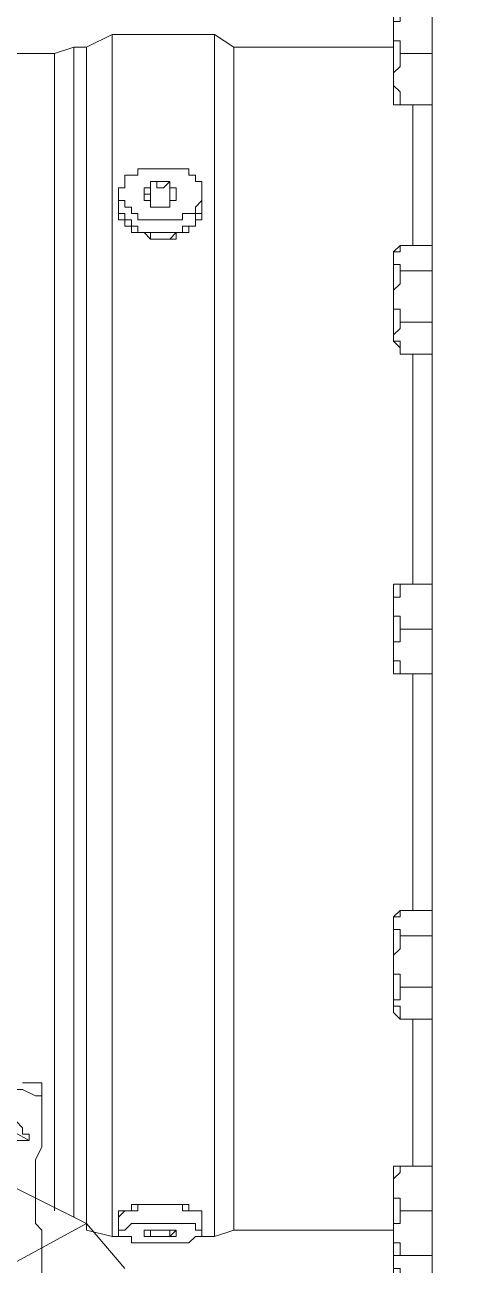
# Model space of a CAD drawing. Header units: millimetres. Extents: x 25083 to 52777, y 24772 to 45779.
# Drawn here: x 49456.4 to 49482.3, y 36131.7 to 36203.8 of the extents above; entities that cross this region are included whole.
import ezdxf

# ---------------------------------------------------------------- set-up
doc = ezdxf.new("R2010")
doc.units = ezdxf.units.MM
doc.layers.add('小车', color=7, linetype='Continuous')
doc.styles.add('标准', font='', dxfattribs={"width": 0.667})
doc.styles.get('标准').set_extended_font_data('FangSong_GB2312')
doc.dimstyles.new('标准', dxfattribs={"dimtxt": 35, "dimasz": 4, "dimexe": 2, "dimexo": 0, "dimtad": 1, "dimdec": 1, "dimzin": 9, "dimdsep": 46, "dimtxsty": '标准', "dimcen": 0, "dimdle": 6, "dimazin": 2, "dimtfac": 1, "dimtdec": 1, "dimtmove": 0, "dimatfit": 3, "dimfxl": 1, "dimtolj": 1, "dimtzin": 0, "dimarcsym": 0})

# ---------------------------------------------------------------- blocks, each defined once
blk = doc.blocks.new('zw$D2F4')
at = {"color": 7, "lineweight": 5}
for points in [[(590.089, 246.211), (590.089, 329.395)], [(587.861, 329.024), (587.861, 318.626)], [(587.861, 322.711), (587.861, 323.454), (588.233, 323.454), (588.233, 324.196)], [(570.036, 321.968), (571.521, 322.711)], [(571.521, 322.711), (577.463, 322.711)], [(571.521, 322.711), (571.521, 252.895)], [(578.577, 321.968), (577.463, 322.711)], [(577.463, 252.895), (577.463, 322.711)], [(588.233, 321.597), (588.233, 322.34), (587.861, 322.34), (587.861, 322.711)], [(560.381, 321.597), (568.179, 321.597)], [(568.179, 321.597), (569.293, 321.968)], [(568.179, 254.381), (568.179, 321.597)], [(569.293, 321.968), (570.036, 321.968)], [(569.293, 321.968), (569.293, 254.01)], [(570.036, 253.267), (570.036, 321.968)], [(578.577, 321.968), (587.861, 321.968)], [(578.577, 321.968), (578.577, 253.267)], [(587.861, 320.111), (587.861, 320.483), (588.233, 320.854), (588.233, 321.597)], [(588.233, 321.597), (590.089, 321.597)], [(588.233, 318.626), (588.233, 319.369), (587.861, 319.74), (587.861, 320.111)], [(588.233, 318.626), (587.861, 318.626)], [(587.861, 318.626), (588.233, 318.626)], [(588.233, 318.626), (590.089, 318.626)], [(588.233, 318.626), (590.089, 318.626)], [(588.975, 310.456), (588.975, 318.626)], [(571.893, 313.427), (571.893, 313.798), (572.264, 313.798), (572.264, 314.541), (572.636, 314.541), (573.007, 314.541), (573.007, 314.912), (574.492, 314.912)], [(574.492, 314.912), (575.978, 314.912), (575.978, 314.541), (576.349, 314.541), (576.349, 314.17), (576.721, 314.17), (576.721, 313.427)], [(573.75, 314.17), (573.75, 313.427), (573.378, 313.427)], [(573.75, 314.17), (573.75, 313.798), (573.378, 313.798), (573.378, 313.427)], [(573.75, 313.056), (573.75, 314.17)], [(574.492, 313.798), (574.121, 313.798), (574.121, 314.17), (573.75, 314.17)], [(574.492, 314.17), (573.75, 314.17)], [(574.864, 314.17), (574.492, 313.798)], [(574.864, 314.17), (574.492, 314.17)], [(574.864, 313.056), (574.864, 314.17)], [(575.235, 313.427), (575.235, 313.798), (574.864, 313.798), (574.864, 314.17)], [(575.235, 313.427), (575.235, 313.798), (574.864, 313.798), (574.864, 314.17)], [(571.893, 313.427), (571.893, 312.684)], [(574.492, 311.942), (573.007, 311.942), (573.007, 312.313), (572.636, 312.313), (572.636, 312.684), (572.264, 312.684), (572.264, 313.056), (571.893, 313.056), (571.893, 313.427)], [(571.893, 312.684), (571.893, 313.427)], [(573.378, 313.427), (573.378, 313.056), (573.75, 313.056)], [(573.378, 313.427), (573.378, 313.056), (573.75, 313.056)], [(576.721, 313.427), (576.721, 313.056), (576.349, 312.684), (576.349, 312.313), (575.978, 312.313), (575.606, 312.313), (575.606, 311.942), (574.492, 311.942)], [(574.864, 313.056), (575.235, 313.056), (575.235, 313.427)], [(574.864, 313.056), (575.235, 313.056), (575.235, 313.427)], [(576.721, 313.427), (576.721, 312.684)], [(576.721, 313.427), (576.721, 312.684)], [(571.893, 312.684), (571.893, 313.056)], [(574.492, 310.827), (573.75, 310.827), (573.378, 311.199), (572.636, 311.199), (572.636, 311.57), (572.264, 311.57), (572.264, 311.942), (571.893, 311.942), (571.893, 312.684)], [(573.75, 313.056), (573.75, 312.684), (574.121, 312.684)], [(573.75, 312.684), (574.864, 312.684)], [(574.121, 312.684), (574.492, 312.684)], [(574.492, 312.684), (574.864, 312.684), (574.864, 313.056)], [(576.721, 312.684), (576.721, 311.942), (576.349, 311.942), (576.349, 311.57), (575.978, 311.57), (575.978, 311.199), (575.235, 311.199), (575.235, 310.827), (574.492, 310.827)], [(576.721, 313.056), (576.721, 312.684)], [(571.893, 312.313), (572.264, 312.313), (572.264, 311.942), (572.636, 311.942), (572.636, 311.57), (573.007, 311.57), (573.007, 311.199), (574.492, 311.199)], [(572.264, 312.313), (572.264, 311.57), (572.636, 311.57), (572.636, 311.199), (573.378, 311.199), (573.75, 311.199), (573.75, 310.827), (574.492, 310.827)], [(574.492, 311.199), (575.606, 311.199), (575.606, 311.57), (575.978, 311.57), (576.349, 311.57), (576.349, 312.313), (576.721, 312.313)], [(574.492, 310.827), (574.864, 310.827), (575.235, 311.199), (575.978, 311.199), (575.978, 311.57), (576.349, 311.57), (576.349, 312.313)], [(587.861, 310.085), (588.233, 310.456)], [(587.861, 309.713), (587.861, 310.085), (588.233, 310.085), (588.233, 310.456)], [(587.861, 310.085), (587.861, 304.886)], [(588.233, 310.456), (590.089, 310.456)], [(588.233, 308.971), (588.233, 309.342), (587.861, 309.342), (587.861, 309.713)], [(587.861, 307.485), (587.861, 307.857), (588.233, 308.228), (588.233, 308.971)], [(588.233, 308.971), (590.089, 308.971)], [(588.233, 306), (588.233, 306.743), (587.861, 306.743), (587.861, 307.485)], [(587.861, 305.257), (588.233, 305.628), (588.233, 306)], [(588.233, 306), (590.089, 306)], [(588.233, 304.886), (587.861, 304.886), (587.861, 305.257)], [(587.861, 304.886), (588.233, 304.514)], [(588.233, 304.514), (588.233, 304.886)], [(588.233, 304.143), (590.089, 304.143)], [(588.975, 290.774), (588.975, 304.143)], [(587.861, 290.774), (587.861, 285.575)], [(588.233, 290.774), (587.861, 290.774)], [(587.861, 289.289), (587.861, 290.031), (588.233, 290.031), (588.233, 290.774)], [(588.233, 290.774), (590.089, 290.774)], [(588.233, 288.175), (588.233, 288.917), (587.861, 288.917), (587.861, 289.289)], [(587.861, 286.689), (587.861, 287.432), (588.233, 287.432), (588.233, 288.175)], [(588.233, 288.175), (590.089, 288.175)], [(588.233, 285.575), (588.233, 286.318), (587.861, 286.318), (587.861, 286.689)], [(588.233, 285.575), (587.861, 285.575)], [(587.861, 285.575), (588.233, 285.575)], [(588.233, 285.575), (590.089, 285.575)], [(588.233, 285.575), (590.089, 285.575)], [(588.975, 271.835), (588.975, 285.575)], [(587.861, 271.463), (588.233, 271.835)], [(587.861, 271.092), (587.861, 271.463), (588.233, 271.463), (588.233, 271.835)], [(588.233, 271.835), (590.089, 271.835)], [(587.861, 271.463), (587.861, 265.893)], [(588.233, 270.349), (588.233, 270.721), (587.861, 270.721), (587.861, 271.092)], [(587.861, 268.864), (587.861, 269.235), (588.233, 269.607), (588.233, 270.349)], [(588.233, 270.349), (590.089, 270.349)], [(588.233, 267.378), (588.233, 268.121), (587.861, 268.121), (587.861, 268.864)], [(587.861, 266.264), (587.861, 266.636), (588.233, 266.636), (588.233, 267.378)], [(588.233, 267.378), (590.089, 267.378)], [(588.233, 266.264), (587.861, 266.264)], [(587.861, 265.893), (588.233, 265.522)], [(588.233, 265.522), (588.233, 266.264)], [(588.233, 265.522), (590.089, 265.522)], [(588.975, 256.98), (588.975, 265.522)], [(567.437, 261.065), (567.065, 261.065), (566.322, 261.437), (565.58, 261.437), (564.094, 262.179), (563.352, 262.179), (562.609, 262.551), (562.238, 262.551), (560.752, 263.294), (560.009, 263.294)], [(566.322, 261.808), (567.065, 261.808), (567.437, 261.808), (567.437, 261.065)], [(567.437, 261.065), (567.437, 258.094), (567.065, 257.352), (567.065, 253.638), (567.437, 253.267), (567.437, 249.925)], [(566.694, 258.466), (563.352, 260.323)], [(565.58, 259.951), (565.58, 259.58), (565.951, 259.58), (566.322, 259.209), (566.322, 258.837), (566.694, 258.837), (566.694, 258.466)], [(566.694, 258.466), (565.951, 258.466), (565.951, 258.094), (565.58, 258.094)], [(564.094, 256.609), (570.036, 253.638)], [(587.861, 256.98), (587.861, 246.582)], [(588.233, 256.98), (587.861, 256.98)], [(587.861, 255.866), (587.861, 256.238), (588.233, 256.609), (588.233, 256.98)], [(588.233, 256.98), (590.089, 256.98)], [(588.233, 254.381), (588.233, 255.124), (587.861, 255.124), (587.861, 255.866)], [(571.893, 254.01), (571.893, 254.381), (572.264, 254.381)], [(572.264, 254.381), (571.893, 254.01)], [(571.893, 254.01), (571.893, 254.381)], [(572.264, 254.381), (572.636, 254.381), (572.636, 254.752), (574.492, 254.752)], [(574.492, 254.752), (573.007, 254.752), (573.007, 254.381), (572.264, 254.381)], [(576.721, 254.381), (575.606, 254.381), (575.606, 254.752), (574.864, 254.752), (574.492, 254.752)], [(574.492, 254.752), (575.978, 254.752), (575.978, 254.381), (576.721, 254.381)], [(576.721, 254.01), (576.721, 254.381)], [(576.721, 254.381), (576.721, 254.01)], [(576.721, 254.381), (576.721, 254.01)], [(587.861, 253.267), (587.861, 253.638), (588.233, 253.638), (588.233, 254.381)], [(588.233, 254.381), (590.089, 254.381)], [(570.036, 253.638), (565.951, 251.41)], [(570.036, 253.638), (572.264, 251.039)], [(571.893, 253.267), (571.893, 254.01)], [(571.893, 253.638), (571.893, 254.01)], [(571.893, 253.267), (572.264, 253.267), (572.636, 253.638), (573.007, 253.638), (574.492, 253.638)], [(574.492, 253.638), (576.349, 253.638), (576.349, 253.267), (576.721, 253.267)], [(576.721, 253.267), (576.721, 254.01)], [(576.721, 254.01), (576.721, 253.638)], [(570.036, 253.267), (571.521, 252.895)], [(571.521, 252.895), (572.264, 252.895)], [(574.492, 252.524), (572.636, 252.524), (572.636, 252.895), (572.264, 252.895), (571.893, 252.895), (571.893, 253.267)], [(573.75, 253.267), (573.378, 253.267)], [(573.378, 253.267), (573.75, 253.267), (573.75, 252.895)], [(573.378, 253.267), (573.378, 252.895), (573.75, 252.895)], [(573.75, 253.267), (573.75, 252.895)], [(574.492, 253.267), (573.75, 253.267)], [(573.75, 252.895), (574.492, 252.895)], [(573.75, 252.895), (574.492, 252.895)], [(576.721, 253.267), (576.721, 252.895), (576.349, 252.895), (575.978, 252.524), (575.606, 252.524), (574.492, 252.524)], [(574.864, 253.267), (574.492, 253.267)], [(574.492, 252.895), (574.864, 252.895)], [(574.492, 252.895), (574.864, 252.895)], [(574.864, 253.267), (574.864, 252.895)], [(575.235, 253.267), (574.864, 253.267)], [(574.864, 252.895), (575.235, 253.267)], [(574.864, 252.895), (575.235, 252.895), (575.235, 253.267)], [(576.349, 252.895), (577.463, 252.895)], [(578.577, 253.267), (577.463, 252.895)], [(578.577, 253.267), (587.861, 253.267)], [(588.233, 251.781), (588.233, 252.524), (587.861, 252.524), (587.861, 253.267)], [(588.233, 251.781), (587.861, 251.781)], [(587.861, 251.781), (588.233, 251.781)], [(587.861, 251.41), (587.861, 251.781), (588.233, 251.781)], [(588.233, 251.781), (590.089, 251.781)], [(588.233, 251.781), (590.089, 251.781)], [(588.233, 250.667), (588.233, 251.039), (587.861, 251.039), (587.861, 251.41)]]:
    blk.add_lwpolyline(points, dxfattribs=at)
for points in [[(571.893, 312.684), (571.893, 312.684), (571.893, 312.684), (571.893, 312.684)], [(571.893, 312.684), (571.893, 312.684), (571.893, 312.684), (571.893, 312.684)], [(571.893, 312.684), (571.893, 312.684), (571.893, 312.684), (571.893, 312.313)], [(576.721, 312.684), (576.721, 312.684), (576.721, 312.684), (576.721, 312.684)], [(576.721, 312.684), (576.721, 312.684), (576.721, 312.684), (576.721, 312.684)], [(576.721, 312.313), (576.721, 312.684), (576.721, 312.684), (576.721, 312.684)], [(588.233, 304.514), (588.233, 304.514), (588.233, 304.514), (588.233, 304.143)], [(588.233, 265.522), (588.233, 265.522), (588.233, 265.522), (588.233, 265.522)], [(573.378, 253.267), (573.378, 253.267), (573.378, 253.267), (573.378, 253.267)], [(573.378, 253.267), (573.378, 253.267), (573.378, 253.267), (573.378, 253.267)], [(573.378, 253.267), (573.378, 253.267), (573.378, 253.267), (573.378, 253.267)], [(575.235, 253.267), (575.235, 253.267), (575.235, 253.267), (575.235, 253.267)], [(575.235, 253.267), (575.235, 253.267), (575.235, 253.267), (575.235, 253.267)], [(575.235, 253.267), (575.235, 253.267), (575.235, 253.267), (575.235, 253.267)], [(588.233, 251.781), (588.233, 251.781), (588.233, 251.781), (588.233, 251.781)]]:
    blk.add_open_spline(points, degree=3, dxfattribs=at)
blk = doc.blocks.new('*D468')
at = {"layer": 'DEFPOINTS', "color": 0}
for p in [(36394.726, 116814.498), (36374.449, 116811.675), (36378.59, 116781.931)]:
    blk.add_point(p, dxfattribs=at)
at = {"layer": '小车', "color": 0, "lineweight": -2}
for p, q in [((36394.726, 116814.498), (36388.79, 116857.133)), ((36374.449, 116811.675), (36396.706, 116814.773)), ((36398.315, 116788.715), (36395.277, 116810.536)), ((36378.59, 116781.931), (36400.847, 116785.029))]:
    blk.add_line(p, q, dxfattribs=at)
at = {"layer": '小车', "color": 0}
for points in [[(36395.937, 116810.628), (36394.617, 116810.444), (36394.726, 116814.498)], [(36398.975, 116788.807), (36397.654, 116788.623), (36398.866, 116784.754)]]:
    blk.add_solid(points, dxfattribs=at)
at = {"layer": '小车', "color": 0, "insert": (36409.434, 116840.295), "char_height": 35, "attachment_point": 5, "rotation": 277.92543, "style": '标准'}
blk.add_mtext('\\A1;30', dxfattribs=at)
blk = doc.blocks.new('A$C1A4175F5')
at = {"layer": '小车'}
dim = blk.add_aligned_dim(p1=(410.909, 592.677), p2=(406.768, 622.421), distance=-20.472, dimstyle='标准', dxfattribs=at)
dim.commit()
dim.dimension.update_dxf_attribs({"geometry": '*D468', "text_midpoint": (441.753, 651.042), "insert": (-35967.681, -116189.253)})

msp = doc.modelspace()

# ---------------------------------------------------------------- block references
msp.add_blockref('zw$D2F4', (48889.923, 35880.503))
at = {"layer": '小车', "ltscale": 10, "xscale": -1, "rotation": 270}
msp.add_blockref('A$C1A4175F5', (48914.945, 35776.933), dxfattribs=at)

doc.saveas('drawing.dxf')
